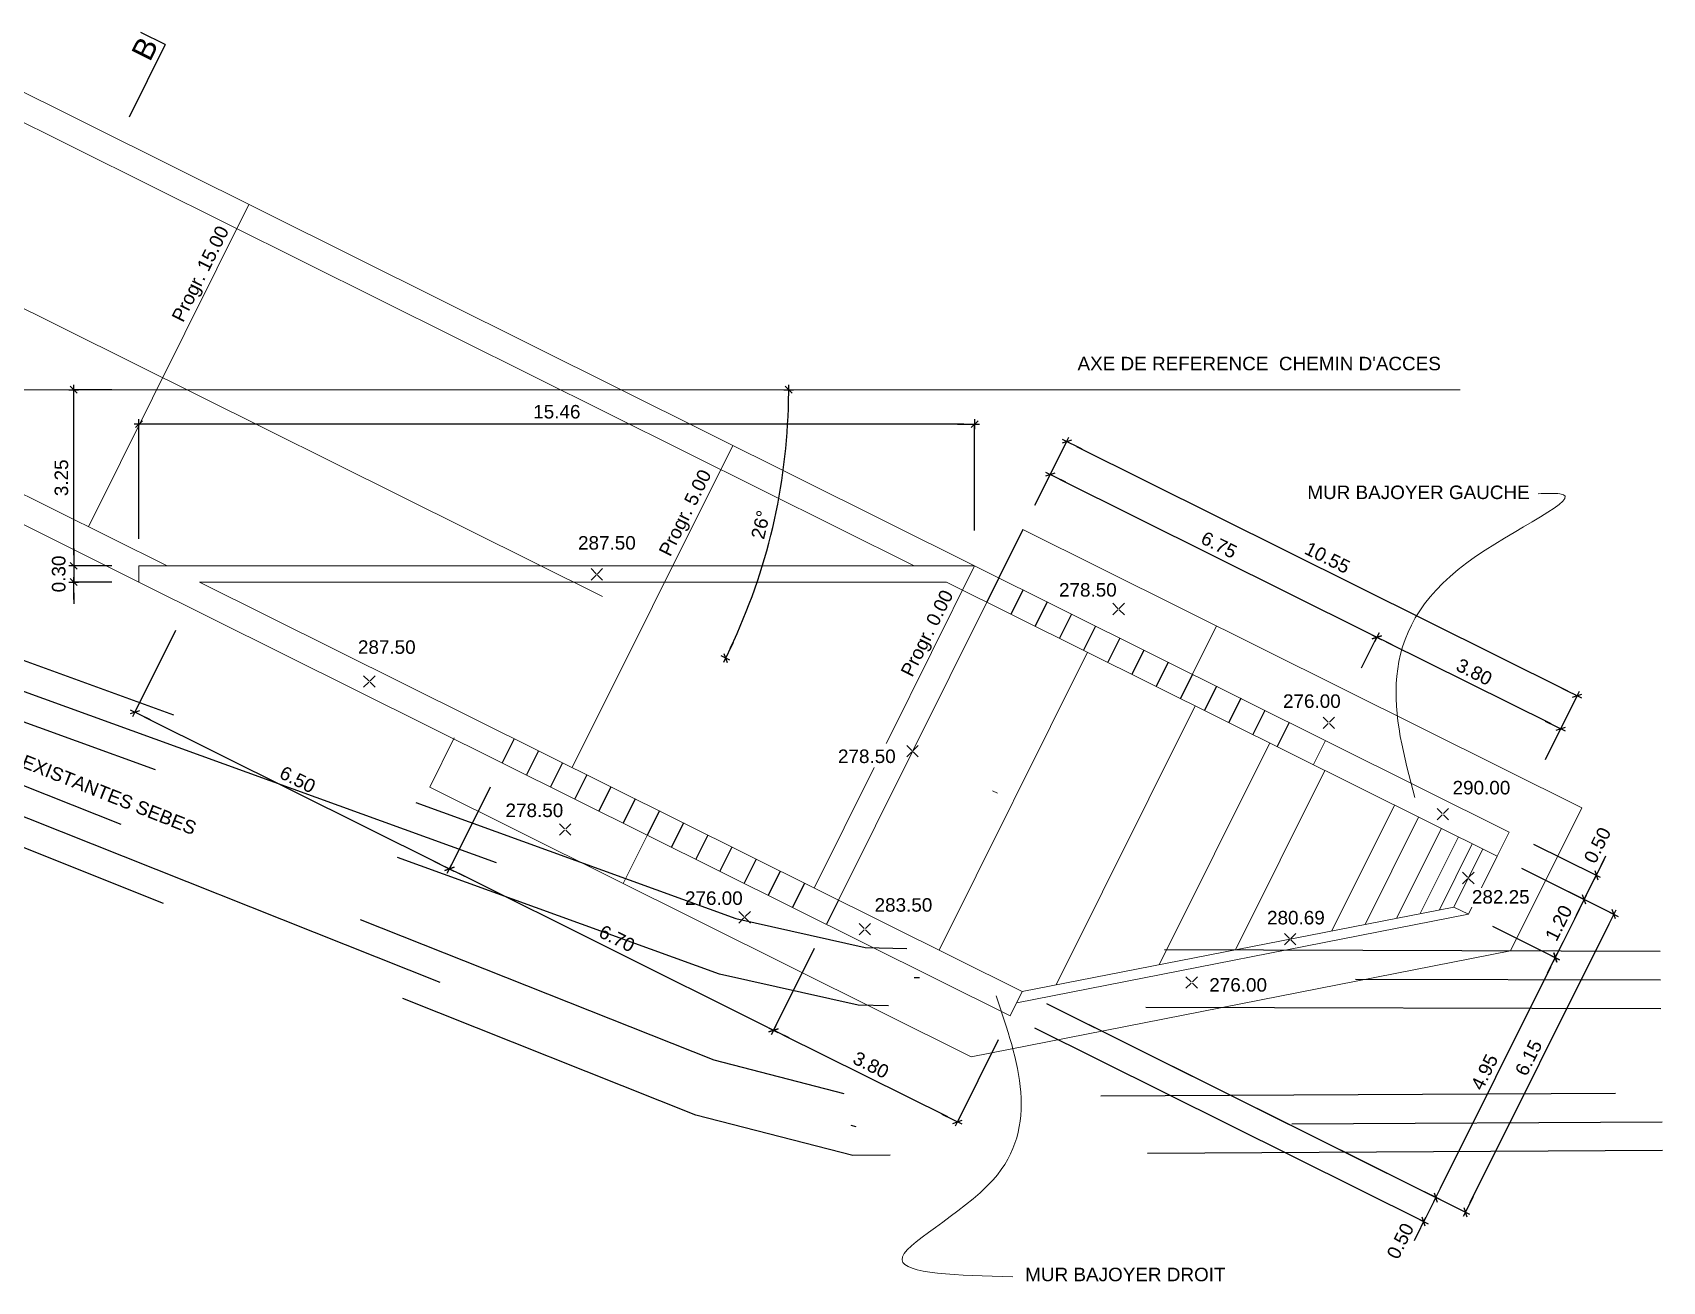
# Model space of a CAD drawing. Extents: x -367 to 63045, y 275 to 109039.
# Drawn here: x -119.76 to -89.61, y 448.42 to 471.53 of the extents above; entities that cross this region are included whole.
import ezdxf
from ezdxf.enums import TextEntityAlignment as Align

# ---------------------------------------------------------------- set-up
doc = ezdxf.new("R2010")
doc.units = 0
doc.header["$LTSCALE"] = 25.401856
doc.header["$MEASUREMENT"] = 0
for name, pattern in [('ACAD_ISO04W100', [30, 24, -3, 0, -3]), ('ACAD_ISO06W100', [36, 24, -3, 0, -3, 0, -3, 0, -3]), ('DOT', [0.55, 0.3, -0.25]), ('NASCOSTA', [9.525, 6.35, -3.175]), ('TRATTEGGIATA', [19.05, 12.7, -6.35]), ('TRATTEGGIATA2', [0.375, 0.25, -0.125]), ('TRATTOPUNTO2', [12.7, 6.35, -3.175, 0, -3.175])]:
    doc.linetypes.add(name, pattern=pattern)
for name, color, linetype in [('Conduite 1000', 170, 'Continuous'), ('DIME', 6, 'Continuous'), ('LIN010CO', 2, 'Continuous'), ('LIN018CO', 6, 'Continuous'), ('LIN018TR', 6, 'NASCOSTA'), ('LIN025CO', 7, 'Continuous'), ('LIN025TR', 7, 'NASCOSTA'), ('LIN035CO', 1, 'Continuous'), ('LIN050CO', 3, 'Continuous'), ('LIN07CO', 4, 'Continuous'), ('sezioni', 7, 'Continuous'), ('TEXT035', 1, 'Continuous'), ('TEXT050', 3, 'Continuous')]:
    doc.layers.add(name, color=color, linetype=linetype)
doc.styles.add('ARIAL', font='arial.ttf')
doc.styles.add('ROMANS', font='romans.shx')
doc.dimstyles.new('BO1', dxfattribs={"dimtxt": 0.25, "dimasz": 0.2, "dimexe": 0, "dimexo": 0.5, "dimgap": 0.1, "dimtad": 1, "dimzin": 0, "dimdsep": 46, "dimtxsty": 'ROMANS', "dimblk1": 'LINE', "dimblk2": 'LINE', "dimsah": 1, "dimcen": 2.5, "dimclrd": 256, "dimclre": 256, "dimclrt": 1, "dimadec": 0, "dimazin": 0, "dimtfac": 1, "dimtmove": 2, "dimatfit": 3, "dimldrblk": 'LINE', "dimfxl": 1, "dimtvp": 1, "dimtolj": 1, "dimtzin": 0, "dimarcsym": 0})

# ---------------------------------------------------------------- blocks, each defined once
blk = doc.blocks.new('LINE')
for p, q in [((-1.6, 0), (0.45, 0)), ((0, 0.45), (0, -0.45))]:
    blk.add_line(p, q)
at = {"color": 3}
blk.add_line((-0.32, -0.32), (0.32, 0.32), dxfattribs=at)
blk = doc.blocks.new('*D17')
at = {"layer": 'Defpoints', "color": 0, "transparency": 16777216}
for p in [(-101.439, 462.331), (-91.185, 459.255), (-91.995, 457.629)]:
    blk.add_point(p, dxfattribs=at)
at = {"layer": 'DIME', "lineweight": -2, "transparency": 16777216}
for p, q in [((-101.216, 462.779), (-100.629, 463.958)), ((-100.45, 463.869), (-91.364, 459.344)), ((-91.772, 458.076), (-91.185, 459.255))]:
    blk.add_line(p, q, dxfattribs=at)
at = {"layer": 'DIME', "lineweight": -2, "transparency": 16777216, "xscale": 0.2, "yscale": 0.2, "zscale": 0.2}
for p, rotation in [((-100.629, 463.958), 153.5292379461682), ((-91.185, 459.255), 333.5292379461682)]:
    blk.add_blockref('LINE', p, dxfattribs=dict(at, rotation=rotation))
at = {"layer": 'DIME', "color": 1, "transparency": 16777216, "insert": (-95.805, 461.81), "char_height": 0.25, "attachment_point": 5, "rotation": 333.5292, "style": 'ARIAL'}
blk.add_mtext('\\A1;10.55', dxfattribs=at)
blk = doc.blocks.new('*D18')
at = {"layer": 'Defpoints', "color": 0, "transparency": 16777216}
for p in [(-94.891, 460.338), (-95.396, 459.322), (-91.995, 457.629)]:
    blk.add_point(p, dxfattribs=at)
at = {"layer": 'DIME', "lineweight": -2, "transparency": 16777216}
for p, q in [((-95.174, 459.77), (-94.891, 460.338)), ((-91.668, 458.733), (-94.712, 460.249)), ((-91.772, 458.076), (-91.489, 458.644))]:
    blk.add_line(p, q, dxfattribs=at)
at = {"layer": 'DIME', "lineweight": -2, "transparency": 16777216, "xscale": 0.2, "yscale": 0.2, "zscale": 0.2}
for p, rotation in [((-94.891, 460.338), 153.5292379461675), ((-91.489, 458.644), 333.5292379461675)]:
    blk.add_blockref('LINE', p, dxfattribs=dict(at, rotation=rotation))
at = {"layer": 'DIME', "color": 1, "transparency": 16777216, "insert": (-93.089, 459.695), "char_height": 0.25, "attachment_point": 5, "rotation": 333.5292, "style": 'ARIAL'}
blk.add_mtext('\\A1;3.80', dxfattribs=at)
blk = doc.blocks.new('*D19')
at = {"layer": 'Defpoints', "color": 0, "transparency": 16777216}
for p in [(-105.076, 455.027), (-101.674, 453.333), (-106.053, 453.065)]:
    blk.add_point(p, dxfattribs=at)
at = {"layer": 'DIME', "lineweight": -2, "transparency": 16777216}
for p, q in [((-105.299, 454.579), (-106.053, 453.065)), ((-102.83, 451.461), (-105.874, 452.976)), ((-101.897, 452.885), (-102.651, 451.371))]:
    blk.add_line(p, q, dxfattribs=at)
at = {"layer": 'DIME', "lineweight": -2, "transparency": 16777216, "xscale": 0.2, "yscale": 0.2, "zscale": 0.2}
for p, rotation in [((-106.053, 453.065), 153.5292379461811), ((-102.651, 451.371), 333.5292379461811)]:
    blk.add_blockref('LINE', p, dxfattribs=dict(at, rotation=rotation))
at = {"layer": 'DIME', "color": 1, "transparency": 16777216, "insert": (-104.25, 452.422), "char_height": 0.25, "attachment_point": 5, "rotation": 333.5292, "style": 'ARIAL'}
blk.add_mtext('\\A1;3.80', dxfattribs=at)
blk = doc.blocks.new('*D20')
at = {"layer": 'Defpoints', "color": 0, "transparency": 16777216}
for p in [(-111.074, 458.013), (-112.05, 456.052), (-105.076, 455.027)]:
    blk.add_point(p, dxfattribs=at)
at = {"layer": 'DIME', "lineweight": -2, "transparency": 16777216}
for p, q in [((-111.296, 457.566), (-112.05, 456.052)), ((-106.232, 453.154), (-111.871, 455.963)), ((-105.299, 454.579), (-106.053, 453.065))]:
    blk.add_line(p, q, dxfattribs=at)
at = {"layer": 'DIME', "lineweight": -2, "transparency": 16777216, "xscale": 0.2, "yscale": 0.2, "zscale": 0.2}
for p, rotation in [((-112.05, 456.052), 153.529237946181), ((-106.053, 453.065), 333.529237946181)]:
    blk.add_blockref('LINE', p, dxfattribs=dict(at, rotation=rotation))
at = {"layer": 'DIME', "color": 1, "transparency": 16777216, "insert": (-108.95, 454.762), "char_height": 0.25, "attachment_point": 5, "rotation": 333.5292, "style": 'ARIAL'}
blk.add_mtext('\\A1;6.70', dxfattribs=at)
blk = doc.blocks.new('*D21')
at = {"layer": 'Defpoints', "color": 0, "transparency": 16777216}
for p in [(-116.892, 460.91), (-117.869, 458.949), (-111.074, 458.013)]:
    blk.add_point(p, dxfattribs=at)
at = {"layer": 'DIME', "lineweight": -2, "transparency": 16777216}
for p, q in [((-117.115, 460.463), (-117.869, 458.949)), ((-112.229, 456.141), (-117.69, 458.86)), ((-111.296, 457.566), (-112.05, 456.052))]:
    blk.add_line(p, q, dxfattribs=at)
at = {"layer": 'DIME', "lineweight": -2, "transparency": 16777216, "xscale": 0.2, "yscale": 0.2, "zscale": 0.2}
for p, rotation in [((-117.869, 458.949), 153.529237946181), ((-112.05, 456.052), 333.529237946181)]:
    blk.add_blockref('LINE', p, dxfattribs=dict(at, rotation=rotation))
at = {"layer": 'DIME', "color": 1, "transparency": 16777216, "insert": (-114.858, 457.704), "char_height": 0.25, "attachment_point": 5, "rotation": 333.5292, "style": 'ARIAL'}
blk.add_mtext('\\A1;6.50', dxfattribs=at)
blk = doc.blocks.new('*D22')
at = {"layer": 'Defpoints', "color": 0, "transparency": 16777216}
for p in [(-92.663, 456.286), (-93.198, 455.212), (-91.59, 454.411)]:
    blk.add_point(p, dxfattribs=at)
at = {"layer": 'DIME', "lineweight": -2, "transparency": 16777216}
for p, q in [((-92.216, 456.063), (-91.055, 455.485)), ((-91.144, 455.306), (-91.501, 454.59)), ((-92.751, 454.989), (-91.59, 454.411))]:
    blk.add_line(p, q, dxfattribs=at)
at = {"layer": 'DIME', "lineweight": -2, "transparency": 16777216, "xscale": 0.2, "yscale": 0.2, "zscale": 0.2}
for p, rotation in [((-91.055, 455.485), 63.5292379460067), ((-91.59, 454.411), 243.5292379460067)]:
    blk.add_blockref('LINE', p, dxfattribs=dict(at, rotation=rotation))
at = {"layer": 'DIME', "color": 1, "transparency": 16777216, "insert": (-91.526, 455.049), "char_height": 0.25, "attachment_point": 5, "rotation": 63.5292, "style": 'ARIAL'}
blk.add_mtext('\\A1;1.20', dxfattribs=at)
blk = doc.blocks.new('*D23')
at = {"layer": 'Defpoints', "color": 0, "transparency": 16777216}
for p in [(-93.198, 455.212), (-101.451, 453.78), (-93.801, 449.971)]:
    blk.add_point(p, dxfattribs=at)
at = {"layer": 'DIME', "lineweight": -2, "transparency": 16777216}
for p, q in [((-92.751, 454.989), (-91.59, 454.411)), ((-91.679, 454.232), (-93.711, 450.15)), ((-101.004, 453.558), (-93.801, 449.971))]:
    blk.add_line(p, q, dxfattribs=at)
at = {"layer": 'DIME', "lineweight": -2, "transparency": 16777216, "xscale": 0.2, "yscale": 0.2, "zscale": 0.2}
for p, rotation in [((-91.59, 454.411), 63.52923794600662), ((-93.801, 449.971), 243.5292379460066)]:
    blk.add_blockref('LINE', p, dxfattribs=dict(at, rotation=rotation))
at = {"layer": 'DIME', "color": 1, "transparency": 16777216, "insert": (-92.899, 452.292), "char_height": 0.25, "attachment_point": 5, "rotation": 63.5292, "style": 'ARIAL'}
blk.add_mtext('\\A1;4.95', dxfattribs=at)
blk = doc.blocks.new('SEZ8')
at = {"layer": 'LIN07CO'}
for q in [(1.5, 0.5), (0, 0)]:
    blk.add_line((1.5, 0), q, dxfattribs=at)
at = {"layer": 'TEXT050', "style": 'ARIAL'}
blk.add_attdef('NOME_SEZIONE', text='', height=0.4, dxfattribs=at).set_placement((1.265, 0.304), align=Align.MIDDLE)
blk = doc.blocks.new('*D24')
at = {"layer": 'Defpoints', "color": 0, "transparency": 16777216}
for p in [(-117.793, 464.281), (-117.793, 461.659), (-102.332, 461.813)]:
    blk.add_point(p, dxfattribs=at)
at = {"layer": 'DIME', "lineweight": -2, "transparency": 16777216}
for p, q in [((-117.793, 462.159), (-117.793, 464.281)), ((-102.532, 464.281), (-117.593, 464.281)), ((-102.332, 462.313), (-102.332, 464.281))]:
    blk.add_line(p, q, dxfattribs=at)
at = {"layer": 'DIME', "lineweight": -2, "transparency": 16777216, "xscale": 0.2, "yscale": 0.2, "zscale": 0.2, "rotation": 180}
blk.add_blockref('LINE', (-117.793, 464.281), dxfattribs=at)
at = {"layer": 'DIME', "lineweight": -2, "transparency": 16777216, "xscale": 0.2, "yscale": 0.2, "zscale": 0.2}
blk.add_blockref('LINE', (-102.332, 464.281), dxfattribs=at)
at = {"layer": 'DIME', "color": 1, "transparency": 16777216, "insert": (-110.062, 464.509), "char_height": 0.25, "attachment_point": 5, "style": 'ARIAL'}
blk.add_mtext('\\A1;15.46', dxfattribs=at)
blk = doc.blocks.new('*D26')
at = {"layer": 'Defpoints', "color": 0, "transparency": 16777216}
for p in [(-123.658, 468.279), (-129.775, 464.918), (-93.351, 464.918), (-106.297, 461.542), (-95.025, 454.021)]:
    blk.add_point(p, dxfattribs=at)
at = {"layer": 'DIME', "lineweight": -2, "transparency": 16777216}
blk.add_arc((-116.908, 464.918), 11.135, 334.5584, 358.9709, dxfattribs=at)
at = {"layer": 'DIME', "lineweight": -2, "transparency": 16777216, "xscale": 0.2, "yscale": 0.2, "zscale": 0.2}
for p, rotation in [((-105.773, 464.918), 89.48542607154283), ((-106.94, 459.954), 244.0438118746438)]:
    blk.add_blockref('LINE', p, dxfattribs=dict(at, rotation=rotation))
at = {"layer": 'DIME', "color": 1, "transparency": 16777216, "insert": (-106.29, 462.42), "char_height": 0.25, "attachment_point": 5, "rotation": 76.7646, "style": 'ARIAL'}
blk.add_mtext('\\A1;26°', dxfattribs=at)
blk = doc.blocks.new('*D27')
at = {"layer": 'Defpoints', "color": 0, "transparency": 16777216}
for p in [(-118.999, 464.918), (-117.793, 464.918), (-117.793, 461.659)]:
    blk.add_point(p, dxfattribs=at)
at = {"layer": 'DIME', "lineweight": -2, "transparency": 16777216}
for p, q in [((-118.293, 464.918), (-118.999, 464.918)), ((-118.999, 461.859), (-118.999, 464.718)), ((-118.293, 461.659), (-118.999, 461.659))]:
    blk.add_line(p, q, dxfattribs=at)
at = {"layer": 'DIME', "lineweight": -2, "transparency": 16777216, "xscale": 0.2, "yscale": 0.2, "zscale": 0.2}
for p, rotation in [((-118.999, 464.918), 90), ((-118.999, 461.659), 270)]:
    blk.add_blockref('LINE', p, dxfattribs=dict(at, rotation=rotation))
at = {"layer": 'DIME', "color": 1, "transparency": 16777216, "insert": (-119.227, 463.288), "char_height": 0.25, "attachment_point": 5, "rotation": 90, "style": 'ARIAL'}
blk.add_mtext('\\A1;3.25', dxfattribs=at)
blk = doc.blocks.new('*D28')
at = {"layer": 'Defpoints', "color": 0, "transparency": 16777216}
for p in [(-117.793, 461.659), (-118.999, 461.359), (-117.793, 461.359)]:
    blk.add_point(p, dxfattribs=at)
at = {"layer": 'DIME', "lineweight": -2, "transparency": 16777216}
for p, q in [((-118.999, 461.859), (-118.999, 462.059)), ((-118.293, 461.659), (-118.999, 461.659)), ((-118.999, 461.659), (-118.999, 461.359)), ((-118.293, 461.359), (-118.999, 461.359)), ((-118.999, 461.159), (-118.999, 460.959))]:
    blk.add_line(p, q, dxfattribs=at)
at = {"layer": 'DIME', "lineweight": -2, "transparency": 16777216, "xscale": 0.2, "yscale": 0.2, "zscale": 0.2}
for p, rotation in [((-118.999, 461.659), 270), ((-118.999, 461.359), 90)]:
    blk.add_blockref('LINE', p, dxfattribs=dict(at, rotation=rotation))
at = {"layer": 'DIME', "color": 1, "transparency": 16777216, "insert": (-119.277, 461.509), "char_height": 0.25, "attachment_point": 5, "rotation": 90, "style": 'ARIAL'}
blk.add_mtext('\\A1;0.30', dxfattribs=at)
blk = doc.blocks.new('*D36')
at = {"layer": 'Defpoints', "color": 0, "transparency": 16777216}
for p in [(-92.441, 456.734), (-92.663, 456.286), (-90.832, 455.933)]:
    blk.add_point(p, dxfattribs=at)
at = {"layer": 'DIME', "lineweight": -2, "transparency": 16777216}
for p, q in [((-91.993, 456.511), (-90.832, 455.933)), ((-90.743, 456.112), (-90.654, 456.291)), ((-92.216, 456.063), (-91.055, 455.485)), ((-91.055, 455.485), (-90.832, 455.933)), ((-91.144, 455.306), (-91.233, 455.127))]:
    blk.add_line(p, q, dxfattribs=at)
at = {"layer": 'DIME', "lineweight": -2, "transparency": 16777216, "xscale": 0.2, "yscale": 0.2, "zscale": 0.2}
for p, rotation in [((-90.832, 455.933), 243.5292379460067), ((-91.055, 455.485), 63.5292379460067)]:
    blk.add_blockref('LINE', p, dxfattribs=dict(at, rotation=rotation))
at = {"layer": 'DIME', "color": 1, "transparency": 16777216, "insert": (-90.809, 456.489), "char_height": 0.25, "attachment_point": 5, "rotation": 63.5292, "style": 'ARIAL'}
blk.add_mtext('\\A1;0.50', dxfattribs=at)
blk = doc.blocks.new('*D37')
at = {"layer": 'Defpoints', "color": 0, "transparency": 16777216}
for p in [(-101.451, 453.78), (-101.674, 453.333), (-94.024, 449.523)]:
    blk.add_point(p, dxfattribs=at)
at = {"layer": 'DIME', "lineweight": -2, "transparency": 16777216}
for p, q in [((-101.004, 453.558), (-93.801, 449.971)), ((-101.227, 453.11), (-94.024, 449.523)), ((-93.711, 450.15), (-93.622, 450.329)), ((-93.801, 449.971), (-94.024, 449.523)), ((-94.113, 449.344), (-94.202, 449.165))]:
    blk.add_line(p, q, dxfattribs=at)
at = {"layer": 'DIME', "lineweight": -2, "transparency": 16777216, "xscale": 0.2, "yscale": 0.2, "zscale": 0.2}
for p, rotation in [((-93.801, 449.971), 243.5292379460066), ((-94.024, 449.523), 63.5292379460066)]:
    blk.add_blockref('LINE', p, dxfattribs=dict(at, rotation=rotation))
at = {"layer": 'DIME', "color": 1, "transparency": 16777216, "insert": (-94.456, 449.165), "char_height": 0.25, "attachment_point": 5, "rotation": 63.5292, "style": 'ARIAL'}
blk.add_mtext('\\A1;0.50', dxfattribs=at)
blk = doc.blocks.new('*D38')
at = {"layer": 'Defpoints', "color": 0, "transparency": 16777216}
for p in [(-92.663, 456.286), (-90.506, 455.212), (-101.451, 453.78)]:
    blk.add_point(p, dxfattribs=at)
at = {"layer": 'DIME', "lineweight": -2, "transparency": 16777216}
for p, q in [((-92.216, 456.063), (-90.506, 455.212)), ((-93.163, 449.877), (-90.595, 455.033)), ((-101.004, 453.558), (-93.252, 449.698))]:
    blk.add_line(p, q, dxfattribs=at)
at = {"layer": 'DIME', "lineweight": -2, "transparency": 16777216, "xscale": 0.2, "yscale": 0.2, "zscale": 0.2}
for p, rotation in [((-90.506, 455.212), 63.52923794618701), ((-93.252, 449.698), 243.529237946187)]:
    blk.add_blockref('LINE', p, dxfattribs=dict(at, rotation=rotation))
at = {"layer": 'DIME', "color": 1, "transparency": 16777216, "insert": (-92.083, 452.556), "char_height": 0.25, "attachment_point": 5, "rotation": 63.5292, "style": 'ARIAL'}
blk.add_mtext('\\A1;6.15', dxfattribs=at)
blk = doc.blocks.new('quote')
at = {"layer": 'LIN018CO'}
for p, q in [((0.001, 0.001), (-0.001, -0.001)), ((0.001, -0.001), (-0.001, 0.001))]:
    blk.add_line(p, q, dxfattribs=at)
at = {"layer": 'LIN035CO'}
for p, q in [((-0.013, 0.013), (-0.106, 0.106)), ((0.106, 0.106), (0.013, 0.013)), ((-0.013, -0.013), (-0.106, -0.106)), ((0.106, -0.106), (0.013, -0.013))]:
    blk.add_line(p, q, dxfattribs=at)
at = {"layer": 'TEXT035', "style": 'ARIAL'}
blk.add_attdef('VALORE', text='', height=0.25, dxfattribs=at).set_placement((0, 0.33), align=Align.CENTER)
blk = doc.blocks.new('*D41')
at = {"layer": 'Defpoints', "color": 0, "transparency": 16777216}
for p in [(-100.933, 463.347), (-101.428, 462.353), (-95.386, 459.344)]:
    blk.add_point(p, dxfattribs=at)
at = {"layer": 'DIME', "lineweight": -2, "transparency": 16777216}
for p, q in [((-101.205, 462.801), (-100.933, 463.347)), ((-95.07, 460.427), (-100.754, 463.257))]:
    blk.add_line(p, q, dxfattribs=at)
at = {"layer": 'DIME', "lineweight": -2, "transparency": 16777216, "xscale": 0.2, "yscale": 0.2, "zscale": 0.2}
for p, rotation in [((-100.933, 463.347), 153.5292379461679), ((-94.891, 460.338), 333.5292379461678)]:
    blk.add_blockref('LINE', p, dxfattribs=dict(at, rotation=rotation))
at = {"layer": 'DIME', "color": 1, "transparency": 16777216, "insert": (-97.811, 462.046), "char_height": 0.25, "attachment_point": 5, "rotation": 333.5292, "style": 'ARIAL'}
blk.add_mtext('\\A1;6.75', dxfattribs=at)

msp = doc.modelspace()

# ---------------------------------------------------------------- linework, layer by layer
at = {"layer": 'Conduite 1000', "linetype": 'TRATTEGGIATA2', "ltscale": 1.5, "flags": 128}
for points, elevation in [([(-126.10691, 462.14724), (-106.75037, 455.13083), (-104.35823, 454.59578), (-103.16852, 454.56995), (-89.65142, 454.52993)], 279.04002), ([(-89.63882, 453.45989), (-103.18171, 453.49998), (-104.48789, 453.52834), (-107.05069, 454.10157), (-126.58698, 461.18313)], 279.04002), ([(-126.97266, 460.40859), (-126.36996, 460.16664), (-123.65361, 459.0762), (-107.15996, 452.51455), (-104.46073, 451.81743), (-103.60424, 451.83117), (-89.62054, 451.90701)], 277.83343), ([(-89.60794, 450.83707), (-103.59276, 450.76122), (-104.58823, 450.74525), (-107.49282, 451.49541), (-124.05069, 458.0826), (-126.76858, 459.17366), (-127.45115, 459.44767)], 277.83343)]:
    msp.add_lwpolyline(points, dxfattribs=dict(at, elevation=elevation))
at = {"layer": 'Conduite 1000', "linetype": 'TRATTOPUNTO2', "ltscale": 0.1, "flags": 128}
for points, elevation in [([(-126.34695, 461.66519), (-106.90053, 454.6162), (-104.42306, 454.06206), (-103.17512, 454.03496), (-89.64512, 453.99491)], 279.04002), ([(-127.21191, 459.92813), (-126.56927, 459.67015), (-123.85215, 458.5794), (-107.32639, 452.00498), (-104.52448, 451.28134), (-103.5985, 451.29619), (-89.61424, 451.37204)], 277.83343)]:
    msp.add_lwpolyline(points, dxfattribs=dict(at, elevation=elevation))
at = {"layer": 'LIN010CO', "linetype": 'Continuous', "lineweight": 0}
for p, q in [((-102.10734, 460.98849), (-104.85311, 455.4743)), ((-100.24487, 460.06109), (-102.99064, 454.54689)), ((-98.25067, 459.06808), (-100.82218, 453.90382)), ((-96.87265, 458.38191), (-98.9165, 454.27733)), ((-95.85416, 457.87476), (-97.50802, 454.55339)), ((-94.56376, 457.23221), (-95.7235, 454.90315)), ((-94.11878, 457.01063), (-95.10814, 455.02376)), ((-93.69729, 456.80075), (-94.52525, 455.13801)), ((-93.38146, 456.64349), (-94.08847, 455.22361)), ((-93.12577, 456.51617), (-93.73488, 455.29292))]:
    msp.add_line(p, q, dxfattribs=at)
at = {"layer": 'LIN010CO', "linetype": 'TRATTOPUNTO2', "lineweight": 0, "ltscale": 0.1, "flags": 128}
msp.add_lwpolyline([(-123.65763, 468.27863), (-95.02481, 454.02107)], dxfattribs=at)
at = {"layer": 'LIN018CO', "linetype": 'Continuous', "lineweight": 0}
for points in [[(-91.9064, 462.99313), (-91.50593, 462.99313), (-93.22793, 461.71227), (-94.18904, 457.36934)], [(-101.62838, 448.50226), (-103.67456, 448.81472), (-101.98954, 450.29794), (-101.93459, 453.70386)]]:
    msp.add_spline(points, degree=3, dxfattribs=at)
at = {"layer": 'LIN018TR', "linetype": 'DOT', "lineweight": 0}
for p, q in [((-115.75948, 468.34506), (-118.72812, 462.38328)), ((-106.80786, 463.88765), (-109.7765, 457.92587)), ((-102.33205, 461.65895), (-103.92781, 458.45427)), ((-103.92781, 458.45427), (-103.96974, 458.37005)), ((-104.18936, 457.929), (-105.30069, 455.69717))]:
    msp.add_line(p, q, dxfattribs=at)
at = {"layer": 'LIN018TR', "linetype": 'ACAD_ISO04W100', "lineweight": 0, "ltscale": 0.1}
msp.add_line((-129.77516, 464.91751), (-93.35121, 464.91751), dxfattribs=at)
at = {"layer": 'LIN018TR', "linetype": 'ACAD_ISO06W100', "ltscale": 0.1}
for p, q in [((-101.88447, 461.43608), (-102.10734, 460.98849)), ((-101.43689, 461.21321), (-101.65976, 460.76562)), ((-100.98931, 460.99033), (-101.21218, 460.54275)), ((-100.54173, 460.76746), (-100.7646, 460.31988)), ((-100.09415, 460.54459), (-100.31702, 460.09701)), ((-99.64657, 460.32172), (-99.86944, 459.87414)), ((-99.19899, 460.09885), (-99.42186, 459.65127)), ((-98.75141, 459.87598), (-98.97428, 459.4284)), ((-98.30382, 459.65311), (-98.5267, 459.20553)), ((-97.85624, 459.43024), (-98.07911, 458.98266)), ((-97.40866, 459.20737), (-97.63153, 458.75979)), ((-96.96108, 458.9845), (-97.18395, 458.53692)), ((-96.5135, 458.76163), (-96.73637, 458.31405)), ((-110.85069, 458.46076), (-111.07356, 458.01318)), ((-110.40311, 458.23789), (-110.62598, 457.79031)), ((-109.95553, 458.01502), (-110.1784, 457.56744)), ((-109.50795, 457.79215), (-109.73082, 457.34457)), ((-109.06037, 457.56928), (-109.28324, 457.1217)), ((-108.61279, 457.34641), (-108.83566, 456.89883)), ((-108.16521, 457.12354), (-108.38808, 456.67596)), ((-107.71763, 456.90067), (-107.9405, 456.45309)), ((-107.27005, 456.6778), (-107.49292, 456.23022)), ((-106.82246, 456.45493), (-107.04533, 456.00735)), ((-106.37488, 456.23206), (-106.59775, 455.78448)), ((-105.9273, 456.00919), (-106.15017, 455.56161)), ((-105.47972, 455.78632), (-105.70259, 455.33873)), ((-104.85311, 455.4743), (-105.07598, 455.02672))]:
    msp.add_line(p, q, dxfattribs=at)
at = {"layer": 'LIN025CO', "lineweight": 0, "ltscale": 0.1}
for p, q in [((-121.57804, 471.24238), (-102.33205, 461.65895)), ((-124.76954, 464.83302), (-117.79271, 461.35895))]:
    msp.add_line(p, q, dxfattribs=at)
at = {"layer": 'LIN025CO'}
msp.add_line((-101.43873, 462.33124), (-101.88447, 461.43608), dxfattribs=at)
at = {"layer": 'LIN025TR', "linetype": 'TRATTEGGIATA', "lineweight": 0, "ltscale": 0.1}
for p, q in [((-121.80091, 470.7948), (-103.45378, 461.65895)), ((-124.54667, 465.2806), (-117.27346, 461.65895))]:
    msp.add_line(p, q, dxfattribs=at)
at = {"layer": 'LIN050CO', "linetype": 'Continuous', "lineweight": 0}
for p, q in [((-117.79271, 461.65895), (-102.33205, 461.65895)), ((-117.79271, 461.35895), (-117.79271, 461.65895)), ((-102.33205, 461.65895), (-92.44051, 456.73351)), ((-117.79271, 461.35895), (-101.67436, 453.3329)), ((-116.67099, 461.35895), (-101.45149, 453.78048)), ((-116.67099, 461.35895), (-102.8513, 461.35895)), ((-102.8513, 461.35895), (-92.66338, 456.28593)), ((-96.065, 457.97974), (-95.84213, 458.42732)), ((-92.66338, 456.28593), (-92.44051, 456.73351)), ((-101.45149, 453.78048), (-101.67436, 453.3329))]:
    msp.add_line(p, q, dxfattribs=at)
at = {"layer": 'sezioni', "linetype": 'Continuous', "lineweight": 0}
for p, q in [((-101.43873, 462.33124), (-91.09961, 457.18293)), ((-97.85808, 460.54827), (-98.30382, 459.65311)), ((-111.96034, 458.47576), (-112.41447, 457.56376)), ((-112.41447, 457.56376), (-102.39775, 452.57599)), ((-91.09961, 457.18293), (-92.41981, 454.53164)), ((-108.3797, 456.69279), (-108.83382, 455.7808)), ((-92.93193, 456.41965), (-93.46682, 455.34545)), ((-92.66338, 456.28593), (-92.95541, 455.69946)), ((-101.45149, 453.78048), (-93.46682, 455.34545)), ((-93.46682, 455.34545), (-93.19827, 455.21173)), ((-93.13164, 455.34556), (-93.19827, 455.21173)), ((-101.55432, 453.57397), (-93.19827, 455.21173)), ((-102.39775, 452.57599), (-92.41981, 454.53164))]:
    msp.add_line(p, q, dxfattribs=at)

# ---------------------------------------------------------------- block references
ref = msp.add_blockref('quote', (-109.32181, 461.50099))
ref.add_attrib('VALORE', '287.50', dxfattribs={"layer": 'TEXT035', "height": 0.25, "style": 'ARIAL'}).set_placement((-109.13588, 461.95895), align=Align.CENTER)
ref = msp.add_blockref('quote', (-99.66864, 460.85963))
ref.add_attrib('VALORE', '278.50', dxfattribs={"layer": 'TEXT035', "height": 0.25, "style": 'ARIAL'}).set_placement((-100.23807, 461.08977), align=Align.CENTER)
ref = msp.add_blockref('quote', (-113.5301, 459.52056))
ref.add_attrib('VALORE', '287.50', dxfattribs={"layer": 'TEXT035', "height": 0.25, "style": 'ARIAL'}).set_placement((-113.20832, 460.03073), align=Align.CENTER)
ref = msp.add_blockref('quote', (-95.78084, 458.75495))
ref.add_attrib('VALORE', '276.00', dxfattribs={"layer": 'TEXT035', "height": 0.25, "style": 'ARIAL'}).set_placement((-96.09353, 459.03023), align=Align.CENTER)
ref = msp.add_blockref('quote', (-103.48023, 458.2314))
ref.add_attrib('VALORE', '278.50', dxfattribs={"layer": 'TEXT035', "height": 0.25, "style": 'ARIAL'}).set_placement((-104.32669, 458.0101), align=Align.CENTER)
ref = msp.add_blockref('quote', (-93.67171, 457.06314))
ref.add_attrib('VALORE', '290.00', dxfattribs={"layer": 'TEXT035', "height": 0.25, "style": 'ARIAL'}).set_placement((-92.95616, 457.42951), align=Align.CENTER)
ref = msp.add_blockref('quote', (-109.90803, 456.77963))
ref.add_attrib('VALORE', '278.50', dxfattribs={"layer": 'TEXT035', "height": 0.25, "style": 'ARIAL'}).set_placement((-110.47746, 457.00977), align=Align.CENTER)
ref = msp.add_blockref('quote', (-93.19938, 455.88255))
ref.add_attrib('VALORE', '282.25', dxfattribs={"layer": 'TEXT035', "height": 0.25, "style": 'ARIAL'}).set_placement((-92.5982, 455.40828), align=Align.CENTER)
ref = msp.add_blockref('quote', (-106.58785, 455.15522))
ref.add_attrib('VALORE', '276.00', dxfattribs={"layer": 'TEXT035', "height": 0.25, "style": 'ARIAL'}).set_placement((-107.15728, 455.38536), align=Align.CENTER)
ref = msp.add_blockref('quote', (-104.36533, 454.93648))
ref.add_attrib('VALORE', '283.50', dxfattribs={"layer": 'TEXT035', "height": 0.25, "style": 'ARIAL'}).set_placement((-103.64956, 455.25899), align=Align.CENTER)
ref = msp.add_blockref('quote', (-96.49327, 454.75228))
ref.add_attrib('VALORE', '280.69', dxfattribs={"layer": 'TEXT035', "height": 0.25, "style": 'ARIAL'}).set_placement((-96.38841, 455.02352), align=Align.CENTER)
ref = msp.add_blockref('quote', (-98.31599, 453.9468))
ref.add_attrib('VALORE', '276.00', dxfattribs={"layer": 'TEXT035', "height": 0.25, "style": 'ARIAL'}).set_placement((-97.45726, 453.77965), align=Align.CENTER)
at = {"layer": 'LIN025CO', "rotation": 63.52923794618714}
msp.add_blockref('SEZ8', (-117.97729, 469.96138), dxfattribs=at).add_auto_attribs({'NOME_SEZIONE': 'B'})

# ---------------------------------------------------------------- texts
at = {"layer": 'TEXT035', "style": 'ARIAL'}
for s, rotation, p in [('Progr. 15.00', 63.529238, (-116.9765, 466.14818)), ('Progr. 5.00', 63.529238, (-107.96393, 461.81318)), ('Progr. 0.00', 63.529238, (-103.48812, 459.58447)), ('CONDUITES / GAINES EXISTANTES SEBES', 338.329951, (-123.4856, 459.33078, 277.83343))]:
    msp.add_text(s, height=0.25, rotation=rotation, dxfattribs=at).set_placement(p)
for s, p in [("AXE DE REFERENCE  CHEMIN D'ACCES", (-100.42881, 465.27767)), ('MUR BAJOYER GAUCHE', (-96.17711, 462.89435)), ('MUR BAJOYER DROIT', (-101.3966, 448.42072))]:
    msp.add_text(s, height=0.25, dxfattribs=at).set_placement(p)

# ---------------------------------------------------------------- dimensions: what is measured, and where the dimension line sits
at = {"layer": 'DIME'}
dim = msp.add_angular_dim_2l(base=(-106.29689, 461.54196), line1=((-123.65763, 468.27863), (-95.02481, 454.02107)), line2=((-129.77516, 464.91751), (-93.35121, 464.91751)), dimstyle='BO1', override={"dimdec": 4, "dimtxsty": 'ARIAL', "dimadec": 0}, dxfattribs=at)
dim.commit()
dim.dimension.update_dxf_attribs({"geometry": '*D26', "text_midpoint": (-106.29026, 462.42031)})
for base, p1, p2, angle, text, picture, middle in [((-118.99922, 464.91751), (-117.79271, 461.65895), (-117.79271, 464.91751), 90, '3.25', '*D27', (-119.22695, 463.28823)), ((-90.5061, 455.21172), (-101.45149, 453.78048), (-92.66338, 456.28593), 63.529238, '6.15', '*D38', (-92.08276, 452.55609)), ((-93.80063, 449.97078), (-93.19827, 455.21173), (-101.45149, 453.78048), 63.529238, '4.95', '*D23', (-92.89897, 452.29225))]:
    dim = msp.add_linear_dim(base=base, p1=p1, p2=p2, angle=angle, text=text, dimstyle='BO1', override={"dimtxsty": 'ARIAL'}, dxfattribs=at)
    dim.commit()
    dim.dimension.update_dxf_attribs({"geometry": picture, "text_midpoint": middle})
dim = msp.add_linear_dim(base=(-117.79271, 464.28123), p1=(-102.33205, 461.81262), p2=(-117.79271, 461.65895), dimstyle='BO1', override={"dimtxsty": 'ARIAL'}, dxfattribs=at)
dim.commit()
dim.dimension.update_dxf_attribs({"geometry": '*D24', "text_midpoint": (-110.06238, 464.50887)})
for p1, p2, distance, override, picture, middle in [((-101.43873, 462.33124), (-91.99477, 457.62867), 1.81714, {"dimtxsty": 'ARIAL'}, '*D17', (-95.80531, 461.81036)), ((-95.38553, 459.34429), (-101.42787, 462.35304), -1.10984, {"dimtxsty": 'ARIAL', "dimse1": 1, "dimse2": 0}, '*D41', (-97.81053, 462.04594)), ((-91.99477, 457.62867), (-95.39639, 459.32249), -1.1342, {"dimtxsty": 'ARIAL'}, '*D18', (-93.08851, 459.69473)), ((-92.66338, 456.28593), (-93.19827, 455.21173), 1.7969, {"dimtxsty": 'ARIAL'}, '*D22', (-91.52609, 455.04935)), ((-101.67436, 453.3329), (-105.07598, 455.02672), 2.19112, {"dimtxsty": 'ARIAL'}, '*D19', (-104.25034, 452.42225))]:
    dim = msp.add_aligned_dim(p1=p1, p2=p2, distance=distance, dimstyle='BO1', override=override, dxfattribs=at)
    dim.commit()
    dim.dimension.update_dxf_attribs({"geometry": picture, "text_midpoint": middle})
for base, p1, p2, angle, picture, middle in [((-118.99922, 461.35895), (-117.79271, 461.65895), (-117.79271, 461.35895), 90, '*D28', (-119.27695, 461.50895)), ((-117.86879, 458.94909), (-111.07356, 458.01318), (-116.89212, 460.9105), 333.529238, '*D21', (-114.85804, 457.70421)), ((-112.05024, 456.05177), (-105.07598, 455.02672), (-111.07356, 458.01318), 333.529238, '*D20', (-108.94997, 454.76232))]:
    dim = msp.add_linear_dim(base=base, p1=p1, p2=p2, angle=angle, dimstyle='BO1', override={"dimtxsty": 'ARIAL'}, dxfattribs=at)
    dim.commit()
    dim.dimension.update_dxf_attribs({"geometry": picture, "text_midpoint": middle})
for base, p1, p2, picture, middle in [((-90.832, 455.93255), (-92.66338, 456.28593), (-92.44051, 456.73351), '*D36', (-90.80938, 456.48869)), ((-94.0235, 449.5232), (-101.45149, 453.78048), (-101.67436, 453.3329), '*D37', (-94.45596, 449.16542))]:
    dim = msp.add_linear_dim(base=base, p1=p1, p2=p2, angle=63.529238, dimstyle='BO1', override={"dimtxsty": 'ARIAL'}, dxfattribs=at)
    dim.commit()
    dim.dimension.update_dxf_attribs({"geometry": picture, "text_midpoint": middle, "dimtype": 160})

doc.saveas('drawing.dxf')
